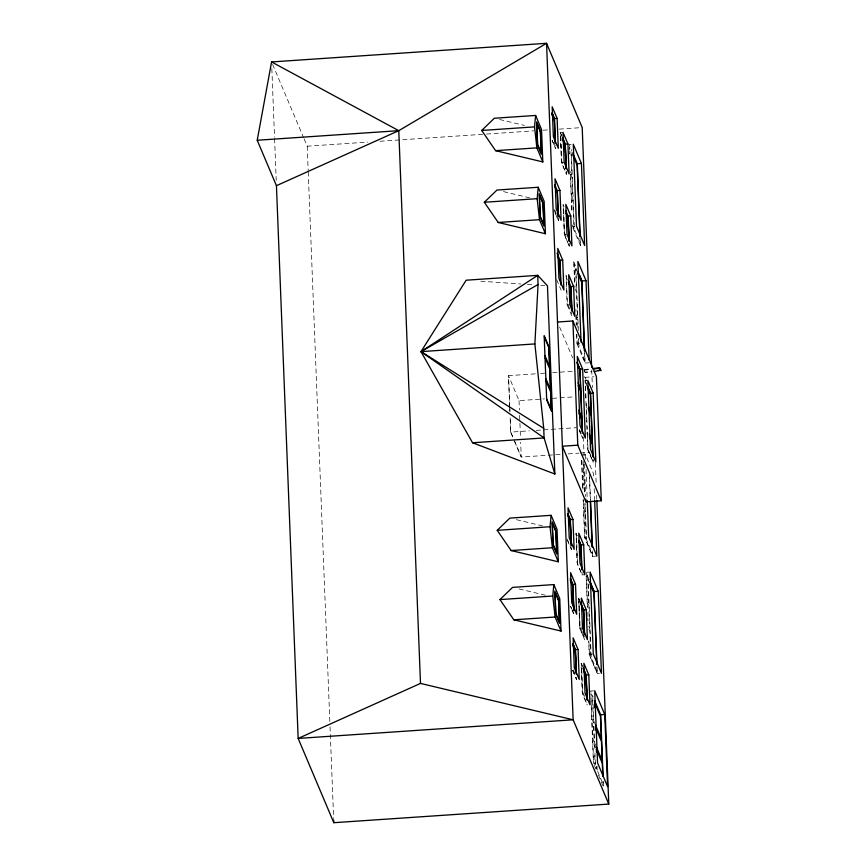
<?xml version="1.0" encoding="UTF-8"?>
<svg xmlns="http://www.w3.org/2000/svg" width="866" height="866" viewBox="0 0 866 866"><rect width="100%" height="100%" fill="white"/><g stroke="black" fill="none" stroke-linecap="round" stroke-linejoin="round"><path stroke-width="0.65" stroke-dasharray="4.33 3.25" d="M584.03 369.641L590.558 368.84M584.085 370.172L590.612 369.371M584.388 370.475L585.091 372.142L591.619 371.341M584.442 371.005L585.145 372.672L591.673 371.86M304.15 138.939L307.214 146.202L367.877 142.089M380.012 141.266L485.144 134.143M486.497 134.046L533.673 130.853M543.101 130.214L548.503 129.846M559.284 129.121L582.201 127.562M566.256 171.49L566.353 174.088L561.417 162.429L560.248 132.52L562.997 132.325M571.203 144.33L569.146 144.47L571.766 150.652M561.417 162.429L564.167 162.245M572.372 226.535L574.429 226.394M564.058 206.833L563.073 204.506L564.253 234.415L567.003 234.231M572.881 227.736L580.523 245.803L582.58 245.663M574.548 281.883L573.747 261.705L575.814 261.564M569.86 304.68L567.111 304.864L566.018 274.923L567.414 278.451M576.604 334.352L576.983 343.77L580.068 343.564M589.248 362.767L585.135 363.038L582.731 357.377M535.285 373.852L508.483 375.66L509.641 405.234M540.644 373.484L544.66 373.214M552.703 372.661L574.136 371.211M584.875 377.36L593.849 376.753M586.91 380.445L585.07 380.575L586.65 419.057M509.782 407.918L508.515 375.66L519.037 400.612L544.498 398.88M552.53 398.338L573.974 396.888M510.734 432.112L513.235 438.044L510.702 432.112L510.15 417.325L510.702 432.112L529.462 430.835M536.162 430.38L576.355 427.663M560.107 454.423L521.256 457.053L513.722 439.235L521.256 457.053L520.672 442.266M568.15 453.881L578.867 453.145M580.209 453.059L589.584 452.42M581.346 455.007L585.47 454.726L593.621 474.005L593.784 478.032M586.639 536.942L584.572 537.082L583.121 499.411M596.847 556.069L592.723 556.351L584.572 537.082L592.723 556.351L592.517 550.971M586.986 572.231L589.053 572.09M576.994 535.686L576.009 533.359L577.189 563.268L582.114 574.927L584.864 574.743M584.669 639.833L579.733 628.175L578.564 598.254L580.393 598.135M579.733 628.175L582.482 627.98M592.279 654.166L589.183 654.371L588.674 640.916M599.391 673.499L597.334 673.64L589.183 654.371L597.334 673.64L597.064 666.917M593.686 690.83L590.59 691.046L593.113 697M595.494 763.043L593.427 763.184L591.023 701.763M598.449 775.059L603.472 786.934L605.54 786.793M480.814 281.212L520.802 283.983M527.47 284.438L534.138 284.903M540.795 285.358L544.801 285.639M499.574 119.497L524.482 125.44M503.503 191.613L529.721 197.87M516.396 519.676L542.614 525.933M519.113 588.956L545.331 595.213M586.867 385.835L585.351 382.274L586.076 400.752M590.98 455.765L587.96 448.631L587.3 431.982M579.441 429.449L582.472 436.583M587.852 449.595L593.21 462.228L593.102 459.575L593.134 462.238L587.787 449.595L586.704 420.389M579.267 430.25L582.677 438.293L579.192 430.25M560.248 132.52L561.731 136.016M561.904 136.222L560.432 132.725L561.612 162.635L566.526 174.304L566.429 171.695M570.445 171.5L571.885 174.91L570.932 150.597L569.492 147.198L569.752 153.942M553.818 142.316L555.29 145.802M562.759 163.425L561.774 161.108L560.876 138.149M552.097 140.368L555.55 148.53L552.183 140.368M572.545 225.008L573.985 228.407L573.011 203.521L571.571 200.111L572.08 213.209M566.072 236.58L564.61 233.095L563.593 207.439M554.684 209.648L556.643 214.303M555.409 213.523L558.375 220.527L558.353 217.918M564.253 234.415L569.178 246.074L569.081 243.476M554.024 210.016L558.451 220.516L558.267 217.918M573.747 261.705L576.897 269.131M576.886 271.026L575.912 268.731L578.336 330.433M575.046 288.735L576.496 292.145L575.533 267.843L574.093 264.433L575.002 287.393M567.338 279.978L566.353 277.65L567.36 303.306L571.777 313.773M556.676 279.675L561.125 290.175M567.198 304.832L572.047 316.534M576.972 343.77L585.135 363.038L584.767 353.62M584.691 376.613L586.704 381.365M559.598 326.969L572.664 357.853M586.91 433.054L587.917 435.436M577.092 535.686L576.107 533.348L577.276 563.257L582.201 574.927M585.979 572.307L589.032 579.527L586.466 573.508M586.802 576.161L587.754 578.434L588.707 602.747L587.278 599.337L586.314 575.024M589.097 581.616L588.133 579.322L591.186 657.132L596.999 670.912L596.836 666.896M567.1 539.042L571.528 549.542L571.43 546.933M567.436 540.222L571.387 549.553L571.279 546.944M580.198 601.751L578.715 598.244L579.895 628.164L584.323 638.653M578.564 598.254L580.036 601.762M588.772 626.421L589.735 628.694L588.815 605.41L587.375 602L587.581 607.174M588.88 629.084L589.833 631.357L590.818 656.244L589.378 652.834L588.858 639.736M582.515 632.44L580.068 626.627L579.051 600.972M583.002 633.609L584.474 637.095M570.64 606.276L571.614 608.603M572.112 609.772L574.082 614.438M570.477 606.287L571.463 608.614M571.961 609.783L573.931 614.449M582.266 665.737L581.281 663.41L582.461 693.32L587.375 704.978M582.602 666.917L581.118 663.421L582.298 693.33L587.224 704.989M573.357 669.894L574.829 673.38M584.582 696.437L582.623 691.782L581.616 666.127M572.707 670.273L576.637 679.604L576.54 676.995M572.545 670.284L576.496 679.604L576.388 677.006M594.899 723.586L593.675 720.685L592.799 698.18M595.765 745.464L594.541 742.573L593.784 723.348M595.862 748.127L594.639 745.236L594.747 747.834M597.692 771.335L603.137 784.217L603.039 781.608M594.433 765.555L595.949 769.138M272.628 64.42L303.62 137.694M591.727 370.02L592.409 387.535M595.375 462.855L596.219 484.43M596.642 495.222L596.804 499.26M594.206 488.803L594.628 499.563M603.266 781.597L603.472 786.934M580.372 241.766L580.523 245.803M589.497 474.276L590.504 499.844M579.982 237.717L580.188 243.075L574.364 229.295L571.3 151.485M584.485 352.267L584.799 360.321L578.964 346.541L578.65 338.487M589.378 477.155L590.276 499.963M592.279 550.938L592.387 553.623L586.574 539.843L585.156 503.622M586.174 403.404L587.202 429.32M585.47 454.726L585.687 460.117M586.055 469.534L587.17 497.788M597.042 766.258L597.194 770.166M596.587 766.345L596.685 768.954L595.462 766.064L594.953 753.041M583.359 437.016L584.095 455.917M584.42 464.014L585.687 496.413M583.619 464.717L584.788 494.226M576.594 294.808L577.514 318.093L576.074 314.694L575.868 309.519M577.871 327.305L577.611 320.756L576.171 317.346L576.485 325.215M578.336 339.104L578.596 345.653L577.157 342.243L576.843 334.384M583.143 461.145L584.095 485.447L582.666 482.048L581.703 457.735M584.355 491.996L584.204 488.11L582.764 484.7L582.97 489.875M584.81 503.633L585.124 511.405L583.684 507.996L583.327 498.935M594.422 748.256L594.271 744.349L592.788 740.852L593.611 761.679L595.083 765.176L594.628 753.463M587.787 612.349L588.09 620.11M569.406 151.193L569.525 153.888M570.358 175.408L571.852 213.079M575.868 315.516L576.247 324.934M581.584 460.387L582.666 488.64M586.141 576.334L587.332 607.283M587.776 618.043L587.884 620.738M569.254 243.692L569.352 246.29L564.437 234.621L563.257 204.712M582.093 572.329L582.114 574.927M576.442 536.076L577.449 561.731M519.037 400.612L519.405 410.019M519.622 415.388L519.881 422.11M519.936 423.452L520.466 436.897M509.836 409.261L509.944 411.945M509.695 406.576L509.912 411.945M307.214 146.202L308.177 170.505M308.231 171.858L329.827 721.432M330.033 726.834L333.648 818.651M271.837 68.663L274.544 137.272M274.587 138.614L276.232 180.312M586.596 384.017L585.135 380.564L586.531 384.017M571.993 177.573L570.542 174.163L571.463 197.448L572.902 200.858L571.993 177.573M585.221 514.058L583.792 510.648L584.767 535.545L586.206 538.955L585.221 514.058M592.42 697.292L590.937 693.796L591.824 716.312L593.307 719.798L592.42 697.292M593.405 722.461L591.933 718.975L592.69 738.189L594.163 741.686L593.405 722.461"/><path stroke-width="1.3" d="M472.544 442.764L544.097 437.925L543.718 428.334L534.874 343.921L538.067 284.513L537.71 275.356L466.157 280.205L420.984 351.628L472.544 442.764L554.857 474.005L547.464 285.823L537.71 275.356L420.984 351.628L544.097 437.925L554.857 474.005M542.809 161.92L536.877 147.869L534.549 126.88L535.61 115.449L494.334 118.241L481.713 130.452L495.601 150.662L542.809 161.92L541.531 129.499L535.61 115.449M545.418 233.733L539.496 219.683L537.158 198.682L538.219 187.262L496.943 190.055L484.332 202.265L498.221 222.475L545.418 233.733L544.14 201.313L538.219 187.262M558.31 561.796L552.378 547.745L550.051 526.745L551.112 515.324L509.836 518.117L497.225 530.328L511.113 550.538L558.31 561.796L557.033 529.375L551.112 515.324M561.027 631.065L555.106 617.014L552.779 596.024L553.829 584.593L512.553 587.386L499.942 599.597L513.83 619.807L561.027 631.065L559.761 598.644L553.829 584.593M596.858 500.613L608.776 804.07L333.8 822.7L298.164 738.438L276.438 185.692L257.224 140.249L271.578 61.941L546.554 43.3L582.201 127.562L591.619 367.325M276.438 185.692L398.771 130.669L546.554 43.3L573.14 719.798L608.776 804.07M543.718 428.334L420.984 351.628L538.067 284.513M420.497 683.415L298.164 738.438L573.14 719.798L420.497 683.415L398.771 130.669L271.578 61.941M593.167 368.515L599.694 367.714L600.755 370.204L594.282 371.546M593.221 369.046L599.748 368.234L600.809 370.735M598.146 370.529L600.755 370.204M555.366 142.024L554.446 118.62L551.988 112.786L554.37 118.62L557.119 118.436L558.299 148.346L553.363 136.687L552.183 106.778L557.119 118.436M257.224 140.249L398.771 130.669M481.713 130.452L534.549 126.88M562.716 138.344L565.184 144.178L567.934 143.994L569.103 173.904L564.167 162.245L562.997 132.325L567.934 143.994M495.601 150.662L536.877 147.869M572.707 152.903L577.297 163.739L581.422 163.458L584.647 245.522L576.496 226.253L573.27 144.189L581.422 163.458M559.945 190.423L555.019 178.764L556.188 208.674L561.125 220.332L559.945 190.423L557.195 190.607L554.825 184.772M484.332 202.265L537.158 198.682M565.725 210.546L568.009 216.164L570.759 215.98L571.928 245.89L567.003 234.231L565.823 204.322L570.759 215.98M498.221 222.475L539.496 219.683M562.694 260.071L557.758 248.412L558.938 278.322L563.874 289.991L562.694 260.071L559.945 260.265L557.065 253.229M589.151 360.072L586.022 280.692L581.909 280.974L579.506 275.312M573.617 286.43L568.681 274.771L569.86 304.68L574.797 316.339L573.617 286.43L570.867 286.614L568.475 280.757M557.509 322.033L572.902 320.983L596.414 376.58L601.296 500.765L585.903 501.815L562.391 446.217L577.784 445.178L601.296 500.765M420.984 351.628L534.874 343.921M576.972 362.378L579.884 369.273L582.634 369.078L585.351 438.109L580.003 425.477L577.286 356.446L582.634 369.078M590.417 393.207L592.918 456.923L590.493 393.196L587.57 386.312L590.417 393.207L593.167 393.023L595.884 462.043L590.536 449.411L587.819 380.38L593.167 393.023M567.739 513.809L570.207 519.632L572.956 519.448L574.136 549.358L569.2 537.699L568.02 507.79L572.956 519.448M497.225 530.328L550.051 526.745M583.695 544.833L578.759 533.175L579.939 563.084L584.864 574.743L583.695 544.833L580.945 545.017L578.964 540.352L581.021 545.017L581.909 569.731M511.113 550.538L552.378 547.745M570.293 578.705L572.762 584.539L575.511 584.355L576.68 614.265L571.744 602.606L570.575 572.686L575.511 584.355M598.233 591.294L590.082 572.025L593.307 654.09L601.459 673.358L598.233 591.294L594.108 591.575L590.038 581.941L594.108 591.575L596.966 664.222M499.942 599.597L552.779 596.024M580.534 602.92L583.489 609.924L586.239 609.74L587.419 639.649L582.482 627.98L581.313 598.07L586.239 609.74M513.83 619.807L555.106 617.014M572.848 643.871L575.316 649.695L578.066 649.511L579.246 679.42L574.31 667.762L573.13 637.852L578.066 649.511M583.089 668.087L586.055 675.079L588.804 674.895L589.984 704.805L585.048 693.146L583.868 663.226L588.804 674.895M600.625 714.775L604.749 714.493L607.596 786.653L597.551 762.903L594.715 690.765L604.749 714.493M577.037 362.367L579.96 369.262L582.472 432.978M587.365 387.026L590.395 394.16M577.341 364.272L579.863 370.226M588.599 406.695L591.121 412.638M578.066 382.75L580.588 388.693M588.198 408.167L591.218 415.301M578.163 385.413L580.685 391.356M589.216 434.072L592.236 441.205M578.683 410.138L581.703 417.271M589.324 436.735L592.344 443.868M578.791 412.801L581.811 419.934M572.762 154.927L577.135 165.265L579.928 236.375M562.402 137.391L565.346 144.384M551.826 114.334L554.283 120.147M562.24 138.939L565.184 145.921L566.083 168.87L565.184 144.178M566.05 213.252L568.009 217.907L568.919 240.867M554.662 186.32L557.109 192.133M586.022 280.692L577.882 261.424L581.054 342.146M577.936 271.599L581.909 280.974L584.647 350.936M577.849 273.32L581.736 282.511L584.431 350.925M557.39 255.946L559.847 261.759L560.692 283.366M568.323 282.305L570.77 288.118L571.668 311.078M544.324 336.906L548.86 347.645L549.607 366.621L545.071 355.883M545.147 358.004L549.693 368.743L550.516 389.635L545.97 378.897M546.056 381.029L550.592 391.768L551.306 409.856L546.771 399.118M567.89 513.798L570.348 519.632L571.376 545.634M567.728 515.346L570.185 521.159L571.03 542.765M578.889 541.889L580.859 546.543L581.757 569.503M590.071 583.922L593.935 593.102L596.739 664.211M570.445 578.694L572.902 584.528L573.92 610.541M580.685 602.909L583.641 609.913L584.615 634.626M570.283 580.242L572.729 586.065L573.584 607.661M581.508 606.785L583.467 611.439L584.377 634.399M573 643.86L575.468 649.684L576.431 674.398M583.251 668.076L586.195 675.069L587.17 699.782M572.837 645.408L575.295 651.221L576.139 672.828M584.074 671.951L586.033 676.606L586.932 699.555M594.606 700.54L600.636 714.796L603.05 776.239M595.418 724.788L601.361 738.839L600.474 716.334L594.531 702.283L594.736 707.576M596.273 746.676L602.216 760.727L601.459 741.502L595.516 727.451L595.613 730.016M594.682 500.905L596.847 556.069L588.696 536.801L587.267 500.472M602.833 776.401L602.325 763.39L596.382 749.339L596.479 751.937M577.297 163.739L580.144 236.386M590.558 501.187L592.355 546.933M590.331 501.306L592.128 546.911M585.795 499.108L585.903 501.815M579.884 369.273L582.331 431.658M572.902 320.983L577.784 445.178M565.509 148.292L566.223 166.499M568.334 220.278L569.049 238.486M568.009 216.164L568.984 240.878M583.489 609.924L584.463 634.626M586.055 675.079L587.029 699.793M558.299 216.619L557.282 190.607L558.224 216.619M560.021 260.233L560.919 284.968M570.207 519.632L571.224 545.645M572.762 584.539L573.779 610.552M575.316 649.695L576.236 673.109M554.37 118.62L555.182 143.106M333.691 820.005L333.8 822.7M540.449 130.961L536.617 121.889L537.537 145.152L541.358 154.224L540.449 130.961M540.362 131.729L536.79 123.253L537.624 144.395L541.196 152.86L540.362 131.729M543.058 202.774L539.237 193.703L540.146 216.965L543.967 226.037L543.058 202.774M542.971 203.532L539.399 195.056L540.232 216.197L543.805 224.673L542.971 203.532M548.947 346.887L544.151 335.553L546.684 399.886L551.48 411.22L548.947 346.887M555.95 530.836L552.129 521.754L553.038 545.028L556.86 554.099L555.95 530.836M555.864 531.594L552.292 523.118L553.125 544.259L556.697 552.735L555.864 531.594M558.667 600.106L554.846 591.034L555.755 614.297L559.588 623.368L558.667 600.106M558.592 600.874L555.019 592.398L555.842 613.539L559.414 622.005L558.592 600.874M571.863 309.996L570.943 286.592L571.787 310.028"/></g></svg>
